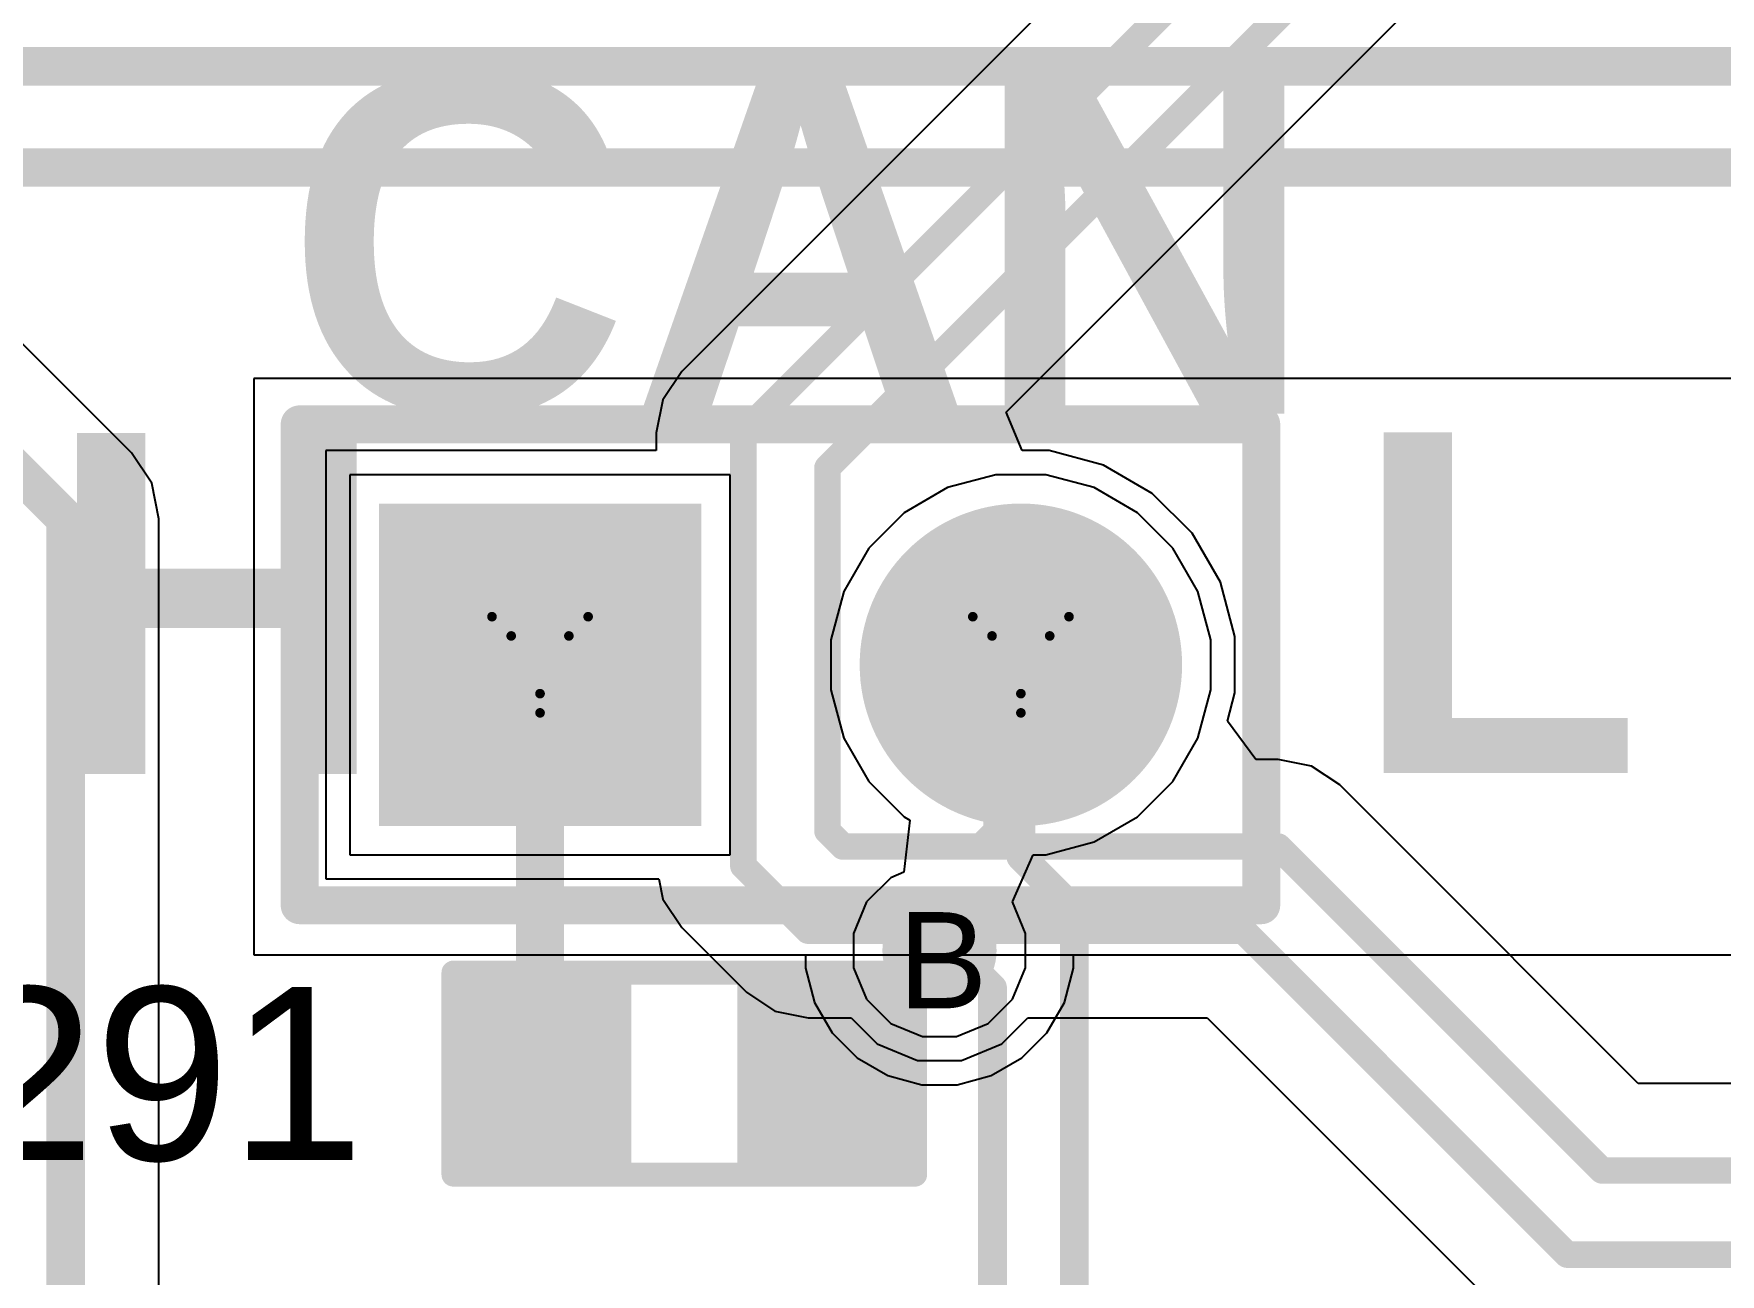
# Model space of a CAD drawing. Header units: inches. Extents: x 0 to 5379, y 0 to 5429.
# Drawn here: x 273.67 to 282.58, y 101.84 to 108.4 of the extents above; entities that cross this region are included whole.
import ezdxf

# ---------------------------------------------------------------- set-up
doc = ezdxf.new("R2010")
doc.units = ezdxf.units.IN
for name, color, linetype in [('Bottom Layer', 5, 'Continuous'), ('Bottom Solder', 6, 'Continuous'), ('Drill Drawing', 1, 'Continuous'), ('GND01', 16, 'Continuous'), ('GND02', 76, 'Continuous'), ('Multi-Layer', 9, 'Continuous'), ('Pad Holes', 156, 'Continuous'), ('PWR', 156, 'Continuous'), ('SIG 01', 90, 'Continuous'), ('Top Layer', 1, 'Continuous'), ('Top Overlay', 2, 'Continuous'), ('Top Paste', 8, 'Continuous'), ('Top Solder', 216, 'Continuous'), ('Via Holes', 16, 'Continuous')]:
    doc.layers.add(name, color=color, linetype=linetype)
doc.styles.add('Arial', font='', dxfattribs={"height": 0.2})
doc.styles.add('Arial_Bold', font='', dxfattribs={"height": 0.2})
doc.styles.get('Arial').set_extended_font_data('Arial')
doc.styles.get('Arial_Bold').set_extended_font_data('Arial', bold=True)

# ---------------------------------------------------------------- blocks, each defined once
blk = doc.blocks.new('R___0603_479')
at = {"layer": 'Top Layer'}
for points in [[(-0.381, 0.4445), (-0.381, -0.4445), (-1.143, -0.4445), (-1.143, 0.4445)], [(1.143, 0.4445), (1.143, -0.4445), (0.381, -0.4445), (0.381, 0.4445)]]:
    blk.add_hatch(color=1, dxfattribs=at).paths.add_polyline_path(points)
at = {"layer": 'Top Paste'}
for points in [[(-0.381, 0.4445), (-0.381, -0.4445), (-1.143, -0.4445), (-1.143, 0.4445)], [(1.143, 0.4445), (1.143, -0.4445), (0.381, -0.4445), (0.381, 0.4445)]]:
    blk.add_hatch(color=8, dxfattribs=at).paths.add_polyline_path(points)
at = {"layer": 'Top Solder'}
for points in [[(-0.2794, 0.5461), (-0.2794, -0.5461), (-1.2446, -0.5461), (-1.2446, 0.5461)], [(1.2446, 0.5461), (1.2446, -0.5461), (0.2794, -0.5461), (0.2794, 0.5461)]]:
    blk.add_hatch(color=216, dxfattribs=at).paths.add_polyline_path(points)
at = {"layer": 'Top Overlay'}
for points in [[(-1.2192, 0.5334, 0.127, 0.127, 0), (1.2192, 0.5334, 0.127, 0.127, 0)], [(-1.2192, -0.5334, 0.127, 0.127, 0), (-1.2192, 0.5334, 0.127, 0.127, 0)], [(1.2192, -0.5334, 0.127, 0.127, 0), (1.2192, 0.5334, 0.127, 0.127, 0)], [(-1.2192, -0.5334, 0.127, 0.127, 0), (1.2192, -0.5334, 0.127, 0.127, 0)]]:
    blk.add_lwpolyline(points, format="xyseb", dxfattribs=at)
for points in [[(-1.25095, 0.5334, 0.0635, 0.0635, 1), (-1.18745, 0.5334, 0.0635, 0.0635, 1)], [(-1.25095, 0.5334, 0.0635, 0.0635, 1), (-1.18745, 0.5334, 0.0635, 0.0635, 1)], [(1.18745, 0.5334, 0.0635, 0.0635, 1), (1.25095, 0.5334, 0.0635, 0.0635, 1)], [(1.18745, 0.5334, 0.0635, 0.0635, 1), (1.25095, 0.5334, 0.0635, 0.0635, 1)], [(-1.25095, -0.5334, 0.0635, 0.0635, 1), (-1.18745, -0.5334, 0.0635, 0.0635, 1)], [(-1.25095, -0.5334, 0.0635, 0.0635, 1), (-1.18745, -0.5334, 0.0635, 0.0635, 1)], [(1.18745, -0.5334, 0.0635, 0.0635, 1), (1.25095, -0.5334, 0.0635, 0.0635, 1)], [(1.18745, -0.5334, 0.0635, 0.0635, 1), (1.25095, -0.5334, 0.0635, 0.0635, 1)]]:
    blk.add_lwpolyline(points, format="xyseb", close=True, dxfattribs=at)
blk = doc.blocks.new('HDR1X2__813')
at = {"layer": 'Bottom Layer'}
blk.add_hatch(color=5, dxfattribs=at).paths.add_polyline_path([(-0.75, 0.75), (0.75, 0.75), (0.75, -0.75), (-0.75, -0.75)])
h = blk.add_hatch(color=5, dxfattribs=at)
edge = h.paths.add_edge_path()
edge.add_arc((2.54, 0), 0.75, 0, 360)
at = {"layer": 'Bottom Solder'}
blk.add_hatch(color=6, dxfattribs=at).paths.add_polyline_path([(-0.8516, 0.8516), (0.8516, 0.8516), (0.8516, -0.8516), (-0.8516, -0.8516)])
h = blk.add_hatch(color=6, dxfattribs=at)
edge = h.paths.add_edge_path()
edge.add_arc((2.54, 0), 0.8516, 0, 360)
at = {"layer": 'GND01'}
blk.add_hatch(color=16, dxfattribs=at).paths.add_polyline_path([(-0.75, 0.75), (0.75, 0.75), (0.75, -0.75), (-0.75, -0.75)])
h = blk.add_hatch(color=16, dxfattribs=at)
edge = h.paths.add_edge_path()
edge.add_arc((2.54, 0), 0.75, 0, 360)
at = {"layer": 'GND02'}
blk.add_hatch(color=76, dxfattribs=at).paths.add_polyline_path([(-0.75, 0.75), (0.75, 0.75), (0.75, -0.75), (-0.75, -0.75)])
h = blk.add_hatch(color=76, dxfattribs=at)
edge = h.paths.add_edge_path()
edge.add_arc((2.54, 0), 0.75, 0, 360)
at = {"layer": 'Multi-Layer'}
blk.add_hatch(color=9, dxfattribs=at).paths.add_polyline_path([(-0.75, 0.75), (0.75, 0.75), (0.75, -0.75), (-0.75, -0.75)])
h = blk.add_hatch(color=9, dxfattribs=at)
edge = h.paths.add_edge_path()
edge.add_arc((2.54, 0), 0.75, 0, 360)
at = {"layer": 'Pad Holes'}
h = blk.add_hatch(color=7, dxfattribs=at)
edge = h.paths.add_edge_path()
edge.add_arc((0, 0), 0.45, 0, 360)
h = blk.add_hatch(color=7, dxfattribs=at)
edge = h.paths.add_edge_path()
edge.add_arc((2.54, 0), 0.45, 0, 360)
at = {"layer": 'PWR'}
blk.add_hatch(color=156, dxfattribs=at).paths.add_polyline_path([(-0.75, 0.75), (0.75, 0.75), (0.75, -0.75), (-0.75, -0.75)])
h = blk.add_hatch(color=156, dxfattribs=at)
edge = h.paths.add_edge_path()
edge.add_arc((2.54, 0), 0.75, 0, 360)
at = {"layer": 'SIG 01'}
blk.add_hatch(color=90, dxfattribs=at).paths.add_polyline_path([(-0.75, 0.75), (0.75, 0.75), (0.75, -0.75), (-0.75, -0.75)])
h = blk.add_hatch(color=90, dxfattribs=at)
edge = h.paths.add_edge_path()
edge.add_arc((2.54, 0), 0.75, 0, 360)
at = {"layer": 'Top Layer'}
blk.add_hatch(color=1, dxfattribs=at).paths.add_polyline_path([(-0.75, 0.75), (0.75, 0.75), (0.75, -0.75), (-0.75, -0.75)])
h = blk.add_hatch(color=1, dxfattribs=at)
edge = h.paths.add_edge_path()
edge.add_arc((2.54, 0), 0.75, 0, 360)
at = {"layer": 'Top Solder'}
blk.add_hatch(color=216, dxfattribs=at).paths.add_polyline_path([(-0.8516, 0.8516), (0.8516, 0.8516), (0.8516, -0.8516), (-0.8516, -0.8516)])
h = blk.add_hatch(color=216, dxfattribs=at)
edge = h.paths.add_edge_path()
edge.add_arc((2.54, 0), 0.8516, 0, 360)
at = {"layer": 'Top Overlay'}
for points in [[(-1.27, 1.27, 0.2, 0.2, 0), (3.81, 1.27, 0.2, 0.2, 0)], [(-1.27, -1.27, 0.2, 0.2, 0), (-1.27, 1.27, 0.2, 0.2, 0)], [(3.81, -1.27, 0.2, 0.2, 0), (3.81, 1.27, 0.2, 0.2, 0)], [(-1.27, -1.27, 0.2, 0.2, 0), (3.81, -1.27, 0.2, 0.2, 0)]]:
    blk.add_lwpolyline(points, format="xyseb", dxfattribs=at)
for points in [[(-1.32, 1.27, 0.1, 0.1, 1), (-1.22, 1.27, 0.1, 0.1, 1)], [(-1.32, 1.27, 0.1, 0.1, 1), (-1.22, 1.27, 0.1, 0.1, 1)], [(3.76, 1.27, 0.1, 0.1, 1), (3.86, 1.27, 0.1, 0.1, 1)], [(3.76, 1.27, 0.1, 0.1, 1), (3.86, 1.27, 0.1, 0.1, 1)], [(-1.32, -1.27, 0.1, 0.1, 1), (-1.22, -1.27, 0.1, 0.1, 1)], [(-1.32, -1.27, 0.1, 0.1, 1), (-1.22, -1.27, 0.1, 0.1, 1)], [(3.76, -1.27, 0.1, 0.1, 1), (3.86, -1.27, 0.1, 0.1, 1)], [(3.76, -1.27, 0.1, 0.1, 1), (3.86, -1.27, 0.1, 0.1, 1)]]:
    blk.add_lwpolyline(points, format="xyseb", close=True, dxfattribs=at)

msp = doc.modelspace()

# ---------------------------------------------------------------- hatches: boundary and pattern name
at = {"layer": 'Bottom Layer'}
h = msp.add_hatch(color=5, dxfattribs=at)
edge = h.paths.add_edge_path()
edge.add_arc((278.4583, 103.5528), 0.2, 0, 360)
at = {"layer": 'Bottom Solder'}
h = msp.add_hatch(color=6, dxfattribs=at)
edge = h.paths.add_edge_path()
edge.add_arc((278.4583, 103.5528), 0.3016, 0, 360)
at = {"layer": 'GND01'}
h = msp.add_hatch(color=16, dxfattribs=at)
edge = h.paths.add_edge_path()
edge.add_arc((278.4583, 103.5528), 0.2, 0, 360)
at = {"layer": 'GND02'}
h = msp.add_hatch(color=76, dxfattribs=at)
edge = h.paths.add_edge_path()
edge.add_arc((278.4583, 103.5528), 0.2, 0, 360)
at = {"layer": 'PWR'}
h = msp.add_hatch(color=156, dxfattribs=at)
edge = h.paths.add_edge_path()
edge.add_arc((278.4583, 103.5528), 0.2, 0, 360)
at = {"layer": 'SIG 01'}
h = msp.add_hatch(color=90, dxfattribs=at)
edge = h.paths.add_edge_path()
edge.add_arc((278.4583, 103.5528), 0.2, 0, 360)
at = {"layer": 'Top Layer'}
h = msp.add_hatch(color=1, dxfattribs=at)
edge = h.paths.add_edge_path()
edge.add_arc((278.4583, 103.5528), 0.2, 0, 360)
at = {"layer": 'Top Solder'}
h = msp.add_hatch(color=216, dxfattribs=at)
edge = h.paths.add_edge_path()
edge.add_arc((278.4583, 103.5528), 0.3016, 0, 360)
at = {"layer": 'Via Holes'}
h = msp.add_hatch(color=7, dxfattribs=at)
edge = h.paths.add_edge_path()
edge.add_arc((278.4583, 103.5528), 0.1, 0, 360)

# ---------------------------------------------------------------- linework, layer by layer
at = {"layer": 'Bottom Layer'}
for p, q in [((290.8123, 106.5743), (274.8363, 106.5743)), ((274.8363, 106.5743), (274.8363, 103.5304)), ((290.8123, 106.5743), (274.8363, 106.5743)), ((274.8363, 106.5743), (274.8363, 103.5304)), ((274.8363, 103.5304), (290.8123, 103.5304)), ((274.8363, 103.5304), (277.7503, 103.5304)), ((277.7503, 103.5304), (277.7503, 103.4596)), ((279.1663, 103.4596), (279.1663, 103.5304)), ((279.1663, 103.5304), (288.1623, 103.5304)), ((277.7503, 103.4596), (277.7985, 103.2795)), ((279.118, 103.2795), (279.1663, 103.4596)), ((277.7985, 103.2795), (277.8917, 103.1181)), ((279.0248, 103.1181), (279.118, 103.2795)), ((277.8917, 103.1181), (278.0236, 102.9863)), ((278.893, 102.9863), (279.0248, 103.1181)), ((278.0236, 102.9863), (278.185, 102.8931)), ((278.7316, 102.8931), (278.893, 102.9863)), ((278.185, 102.8931), (278.3651, 102.8448)), ((278.3651, 102.8448), (278.5515, 102.8448)), ((278.5515, 102.8448), (278.7316, 102.8931))]:
    msp.add_line(p, q, dxfattribs=at)
at = {"layer": 'Drill Drawing'}
for points in [[(276.0943, 105.3163, 0.0508, 0.0508, 0), (276.6023, 105.3163, 0.0508, 0.0508, 0)], [(276.0943, 105.3163, 0.0508, 0.0508, 0), (276.3483, 104.8083, 0.0508, 0.0508, 0)], [(276.3483, 104.8083, 0.0508, 0.0508, 0), (276.6023, 105.3163, 0.0508, 0.0508, 0)], [(278.6343, 105.3163, 0.0508, 0.0508, 0), (279.1423, 105.3163, 0.0508, 0.0508, 0)], [(278.6343, 105.3163, 0.0508, 0.0508, 0), (278.8883, 104.8083, 0.0508, 0.0508, 0)], [(278.8883, 104.8083, 0.0508, 0.0508, 0), (279.1423, 105.3163, 0.0508, 0.0508, 0)], [(276.1959, 105.2147, 0.0508, 0.0508, 0), (276.5007, 105.2147, 0.0508, 0.0508, 0)], [(276.1959, 105.2147, 0.0508, 0.0508, 0), (276.3483, 104.9099, 0.0508, 0.0508, 0)], [(276.3483, 104.9099, 0.0508, 0.0508, 0), (276.5007, 105.2147, 0.0508, 0.0508, 0)], [(278.7359, 105.2147, 0.0508, 0.0508, 0), (279.0407, 105.2147, 0.0508, 0.0508, 0)], [(278.7359, 105.2147, 0.0508, 0.0508, 0), (278.8883, 104.9099, 0.0508, 0.0508, 0)], [(278.8883, 104.9099, 0.0508, 0.0508, 0), (279.0407, 105.2147, 0.0508, 0.0508, 0)]]:
    msp.add_lwpolyline(points, format="xyseb", dxfattribs=at)
for points in [[(276.0816, 105.3163, 0.0254, 0.0254, 1), (276.107, 105.3163, 0.0254, 0.0254, 1)], [(276.0816, 105.3163, 0.0254, 0.0254, 1), (276.107, 105.3163, 0.0254, 0.0254, 1)], [(276.5896, 105.3163, 0.0254, 0.0254, 1), (276.615, 105.3163, 0.0254, 0.0254, 1)], [(276.5896, 105.3163, 0.0254, 0.0254, 1), (276.615, 105.3163, 0.0254, 0.0254, 1)], [(278.6216, 105.3163, 0.0254, 0.0254, 1), (278.647, 105.3163, 0.0254, 0.0254, 1)], [(278.6216, 105.3163, 0.0254, 0.0254, 1), (278.647, 105.3163, 0.0254, 0.0254, 1)], [(279.1296, 105.3163, 0.0254, 0.0254, 1), (279.155, 105.3163, 0.0254, 0.0254, 1)], [(279.1296, 105.3163, 0.0254, 0.0254, 1), (279.155, 105.3163, 0.0254, 0.0254, 1)], [(276.1832, 105.2147, 0.0254, 0.0254, 1), (276.2086, 105.2147, 0.0254, 0.0254, 1)], [(276.1832, 105.2147, 0.0254, 0.0254, 1), (276.2086, 105.2147, 0.0254, 0.0254, 1)], [(276.488, 105.2147, 0.0254, 0.0254, 1), (276.5134, 105.2147, 0.0254, 0.0254, 1)], [(276.488, 105.2147, 0.0254, 0.0254, 1), (276.5134, 105.2147, 0.0254, 0.0254, 1)], [(278.7232, 105.2147, 0.0254, 0.0254, 1), (278.7486, 105.2147, 0.0254, 0.0254, 1)], [(278.7232, 105.2147, 0.0254, 0.0254, 1), (278.7486, 105.2147, 0.0254, 0.0254, 1)], [(279.028, 105.2147, 0.0254, 0.0254, 1), (279.0534, 105.2147, 0.0254, 0.0254, 1)], [(279.028, 105.2147, 0.0254, 0.0254, 1), (279.0534, 105.2147, 0.0254, 0.0254, 1)], [(276.3356, 104.9099, 0.0254, 0.0254, 1), (276.361, 104.9099, 0.0254, 0.0254, 1)], [(276.3356, 104.9099, 0.0254, 0.0254, 1), (276.361, 104.9099, 0.0254, 0.0254, 1)], [(278.8756, 104.9099, 0.0254, 0.0254, 1), (278.901, 104.9099, 0.0254, 0.0254, 1)], [(278.8756, 104.9099, 0.0254, 0.0254, 1), (278.901, 104.9099, 0.0254, 0.0254, 1)], [(276.3356, 104.8083, 0.0254, 0.0254, 1), (276.361, 104.8083, 0.0254, 0.0254, 1)], [(276.3356, 104.8083, 0.0254, 0.0254, 1), (276.361, 104.8083, 0.0254, 0.0254, 1)], [(278.8756, 104.8083, 0.0254, 0.0254, 1), (278.901, 104.8083, 0.0254, 0.0254, 1)], [(278.8756, 104.8083, 0.0254, 0.0254, 1), (278.901, 104.8083, 0.0254, 0.0254, 1)]]:
    msp.add_lwpolyline(points, format="xyseb", close=True, dxfattribs=at)
at = {"layer": 'GND01'}
for p, q in [((277.3523, 106.0663), (275.3443, 106.0663)), ((275.3443, 106.0663), (275.3443, 104.0583)), ((277.3523, 104.0583), (277.3523, 106.0663)), ((278.7561, 106.0663), (278.5008, 105.9979)), ((279.0205, 106.0663), (278.7561, 106.0663)), ((279.2758, 105.9979), (279.0205, 106.0663)), ((278.5008, 105.9979), (278.2718, 105.8657)), ((279.5048, 105.8657), (279.2758, 105.9979)), ((278.2718, 105.8657), (278.0849, 105.6788)), ((279.6917, 105.6788), (279.5048, 105.8657)), ((278.0849, 105.6788), (277.9527, 105.4499)), ((279.8239, 105.4499), (279.6917, 105.6788)), ((277.9527, 105.4499), (277.8843, 105.1945)), ((279.8923, 105.1945), (279.8239, 105.4499)), ((277.8843, 105.1945), (277.8843, 104.9301)), ((279.8923, 104.9301), (279.8923, 105.1945)), ((277.8843, 104.9301), (277.9527, 104.6748)), ((279.8239, 104.6748), (279.8923, 104.9301)), ((277.9527, 104.6748), (278.0849, 104.4459)), ((279.6917, 104.4459), (279.8239, 104.6748)), ((278.0849, 104.4459), (278.2718, 104.2589)), ((279.5048, 104.2589), (279.6917, 104.4459)), ((278.302, 104.2415), (278.2704, 103.9664)), ((278.2718, 104.2589), (278.302, 104.2415)), ((279.2758, 104.1267), (279.5048, 104.2589)), ((279.0205, 104.0583), (279.2758, 104.1267)), ((275.3443, 104.0583), (277.3523, 104.0583)), ((278.8432, 103.81), (278.954, 104.0583)), ((278.954, 104.0583), (279.0205, 104.0583)), ((278.2011, 103.9377), (278.0734, 103.81)), ((278.2704, 103.9664), (278.2011, 103.9377)), ((278.0734, 103.81), (278.0043, 103.6431)), ((278.9123, 103.6431), (278.8432, 103.81)), ((278.0043, 103.6431), (278.0043, 103.4625)), ((278.9123, 103.4625), (278.9123, 103.6431)), ((278.0043, 103.4625), (278.0734, 103.2956)), ((278.8432, 103.2956), (278.9123, 103.4625)), ((278.0734, 103.2956), (278.2011, 103.1679)), ((278.7154, 103.1679), (278.8432, 103.2956)), ((278.2011, 103.1679), (278.368, 103.0988)), ((278.368, 103.0988), (278.5486, 103.0988)), ((278.5486, 103.0988), (278.7154, 103.1679))]:
    msp.add_line(p, q, dxfattribs=at)
at = {"layer": 'GND02'}
for p, q in [((277.3523, 106.0663), (275.3443, 106.0663)), ((275.3443, 106.0663), (275.3443, 104.0583)), ((277.3523, 104.0583), (277.3523, 106.0663)), ((278.7561, 106.0663), (278.5008, 105.9979)), ((279.0205, 106.0663), (278.7561, 106.0663)), ((279.2758, 105.9979), (279.0205, 106.0663)), ((278.5008, 105.9979), (278.2718, 105.8657)), ((279.5048, 105.8657), (279.2758, 105.9979)), ((278.2718, 105.8657), (278.0849, 105.6788)), ((279.6917, 105.6788), (279.5048, 105.8657)), ((278.0849, 105.6788), (277.9527, 105.4499)), ((279.8239, 105.4499), (279.6917, 105.6788)), ((277.9527, 105.4499), (277.8843, 105.1945)), ((279.8923, 105.1945), (279.8239, 105.4499)), ((277.8843, 105.1945), (277.8843, 104.9301)), ((279.8923, 104.9301), (279.8923, 105.1945)), ((277.8843, 104.9301), (277.9527, 104.6748)), ((279.8239, 104.6748), (279.8923, 104.9301)), ((277.9527, 104.6748), (278.0849, 104.4459)), ((279.6917, 104.4459), (279.8239, 104.6748)), ((278.0849, 104.4459), (278.2718, 104.2589)), ((279.5048, 104.2589), (279.6917, 104.4459)), ((278.302, 104.2415), (278.2704, 103.9664)), ((278.2718, 104.2589), (278.302, 104.2415)), ((279.2758, 104.1267), (279.5048, 104.2589)), ((279.0205, 104.0583), (279.2758, 104.1267)), ((275.3443, 104.0583), (277.3523, 104.0583)), ((278.8432, 103.81), (278.954, 104.0583)), ((278.954, 104.0583), (279.0205, 104.0583)), ((278.2011, 103.9377), (278.0734, 103.81)), ((278.2704, 103.9664), (278.2011, 103.9377)), ((278.0734, 103.81), (278.0043, 103.6431)), ((278.9123, 103.6431), (278.8432, 103.81)), ((278.0043, 103.6431), (278.0043, 103.4625)), ((278.9123, 103.4625), (278.9123, 103.6431)), ((278.0043, 103.4625), (278.0734, 103.2956)), ((278.8432, 103.2956), (278.9123, 103.4625)), ((278.0734, 103.2956), (278.2011, 103.1679)), ((278.7154, 103.1679), (278.8432, 103.2956)), ((278.2011, 103.1679), (278.368, 103.0988)), ((278.368, 103.0988), (278.5486, 103.0988)), ((278.5486, 103.0988), (278.7154, 103.1679))]:
    msp.add_line(p, q, dxfattribs=at)
at = {"layer": 'PWR'}
for p, q in [((277.3523, 106.0663), (275.3443, 106.0663)), ((275.3443, 106.0663), (275.3443, 104.0583)), ((277.3523, 104.0583), (277.3523, 106.0663)), ((278.7561, 106.0663), (278.5008, 105.9979)), ((279.0205, 106.0663), (278.7561, 106.0663)), ((279.2758, 105.9979), (279.0205, 106.0663)), ((278.5008, 105.9979), (278.2718, 105.8657)), ((279.5048, 105.8657), (279.2758, 105.9979)), ((278.2718, 105.8657), (278.0849, 105.6788)), ((279.6917, 105.6788), (279.5048, 105.8657)), ((278.0849, 105.6788), (277.9527, 105.4499)), ((279.8239, 105.4499), (279.6917, 105.6788)), ((277.9527, 105.4499), (277.8843, 105.1945)), ((279.8923, 105.1945), (279.8239, 105.4499)), ((277.8843, 105.1945), (277.8843, 104.9301)), ((279.8923, 104.9301), (279.8923, 105.1945)), ((277.8843, 104.9301), (277.9527, 104.6748)), ((279.8239, 104.6748), (279.8923, 104.9301)), ((277.9527, 104.6748), (278.0849, 104.4459)), ((279.6917, 104.4459), (279.8239, 104.6748)), ((278.0849, 104.4459), (278.2718, 104.2589)), ((279.5048, 104.2589), (279.6917, 104.4459)), ((278.302, 104.2415), (278.2704, 103.9664)), ((278.2718, 104.2589), (278.302, 104.2415)), ((279.2758, 104.1267), (279.5048, 104.2589)), ((279.0205, 104.0583), (279.2758, 104.1267)), ((275.3443, 104.0583), (277.3523, 104.0583)), ((278.8432, 103.81), (278.954, 104.0583)), ((278.954, 104.0583), (279.0205, 104.0583)), ((278.2011, 103.9377), (278.0734, 103.81)), ((278.2704, 103.9664), (278.2011, 103.9377)), ((278.0734, 103.81), (278.0043, 103.6431)), ((278.9123, 103.6431), (278.8432, 103.81)), ((278.0043, 103.6431), (278.0043, 103.4625)), ((278.9123, 103.4625), (278.9123, 103.6431)), ((278.0043, 103.4625), (278.0734, 103.2956)), ((278.8432, 103.2956), (278.9123, 103.4625)), ((278.0734, 103.2956), (278.2011, 103.1679)), ((278.7154, 103.1679), (278.8432, 103.2956)), ((278.2011, 103.1679), (278.368, 103.0988)), ((278.368, 103.0988), (278.5486, 103.0988)), ((278.5486, 103.0988), (278.7154, 103.1679))]:
    msp.add_line(p, q, dxfattribs=at)
at = {"layer": 'SIG 01'}
for p, q in [((281.3025, 110.8173), (277.0968, 106.6116)), ((278.8105, 106.3965), (282.5317, 110.1177)), ((274.19, 106.181), (272.1088, 108.2623)), ((277.0968, 106.6116), (276.9972, 106.4625)), ((276.9972, 106.4625), (276.9622, 106.2866)), ((278.8947, 106.1933), (278.8105, 106.3965)), ((276.9622, 106.2866), (276.9622, 106.1933)), ((274.2967, 106.0214), (274.19, 106.181)), ((276.9622, 106.1933), (275.2173, 106.1933)), ((275.2173, 106.1933), (275.2173, 103.9313)), ((279.0372, 106.1933), (278.8947, 106.1933)), ((279.3248, 106.1162), (279.0372, 106.1933)), ((279.5827, 105.9673), (279.3248, 106.1162)), ((274.3341, 105.8331), (274.2967, 106.0214)), ((279.7933, 105.7568), (279.5827, 105.9673)), ((274.3341, 100.6265), (274.3341, 105.8331)), ((279.9422, 105.4989), (279.7933, 105.7568)), ((280.0193, 105.2112), (279.9422, 105.4989)), ((280.0193, 104.9134), (280.0193, 105.2112)), ((279.9796, 104.7654), (280.0193, 104.9134)), ((280.13, 104.5622), (279.9796, 104.7654)), ((280.2477, 104.5622), (280.13, 104.5622)), ((280.4236, 104.5272), (280.2477, 104.5622)), ((280.5727, 104.4275), (280.4236, 104.5272)), ((280.8331, 104.1672), (280.5727, 104.4275)), ((282.1493, 102.8509), (280.8331, 104.1672)), ((280.8331, 104.1672), (280.8331, 104.1672)), ((275.2173, 103.9313), (276.9759, 103.9313)), ((276.9759, 103.9313), (276.9972, 103.8243)), ((276.9972, 103.8243), (277.0968, 103.6752)), ((277.0968, 103.6752), (277.4391, 103.333)), ((277.4391, 103.333), (277.5882, 103.2333)), ((277.5882, 103.2333), (277.7641, 103.1983)), ((277.7641, 103.1983), (277.9911, 103.1983)), ((277.9911, 103.1983), (278.1292, 103.0603)), ((278.7874, 103.0603), (278.9254, 103.1983)), ((278.9254, 103.1983), (279.8731, 103.1983)), ((279.8731, 103.1983), (281.4497, 101.6217)), ((278.1292, 103.0603), (278.3427, 102.9718)), ((278.5738, 102.9718), (278.7874, 103.0603)), ((278.3427, 102.9718), (278.5738, 102.9718)), ((288.4787, 102.8509), (282.1493, 102.8509))]:
    msp.add_line(p, q, dxfattribs=at)
for points in [[(277.4219, 106.2866, 0.1397, 0.1397, 0), (281.7622, 110.6269, 0.1397, 0.1397, 0)], [(277.8664, 106.1025, 0.1397, 0.1397, 0), (282.2067, 110.4428, 0.1397, 0.1397, 0)], [(271.655, 108.0202, 0.2032, 0.2032, 0), (273.8421, 105.8331, 0.2032, 0.2032, 0)], [(277.4219, 104.0002, 0.1397, 0.1397, 0), (277.4219, 106.2866, 0.1397, 0.1397, 0)], [(277.8664, 104.1843, 0.1397, 0.1397, 0), (277.8664, 106.1025, 0.1397, 0.1397, 0)], [(273.8421, 100.4227, 0.2032, 0.2032, 0), (273.8421, 105.8331, 0.2032, 0.2032, 0)], [(278.7606, 104.9346, 0.1397, 0.1397, 0), (278.8883, 105.0623, 0.1397, 0.1397, 0)], [(278.7606, 104.1846, 0.1397, 0.1397, 0), (278.7606, 104.9346, 0.1397, 0.1397, 0)], [(277.8664, 104.1843, 0.1397, 0.1397, 0), (277.9482, 104.1025, 0.1397, 0.1397, 0)], [(278.6785, 104.1025, 0.1397, 0.1397, 0), (278.7606, 104.1846, 0.1397, 0.1397, 0)], [(277.9482, 104.1025, 0.1397, 0.1397, 0), (278.6785, 104.1025, 0.1397, 0.1397, 0)], [(278.6785, 104.1025, 0.1397, 0.1397, 0), (280.2477, 104.1025, 0.1397, 0.1397, 0)], [(280.2477, 104.1025, 0.1397, 0.1397, 0), (280.508, 103.8421, 0.1397, 0.1397, 0)], [(277.4219, 104.0002, 0.1397, 0.1397, 0), (277.7641, 103.658, 0.1397, 0.1397, 0)], [(280.508, 103.8421, 0.1397, 0.1397, 0), (280.508, 103.8421, 0.1397, 0.1397, 0)], [(280.508, 103.8421, 0.1397, 0.1397, 0), (281.9589, 102.3913, 0.1397, 0.1397, 0)], [(277.7641, 103.658, 0.1397, 0.1397, 0), (280.0635, 103.658, 0.1397, 0.1397, 0)], [(280.0635, 103.658, 0.1397, 0.1397, 0), (280.0635, 103.658, 0.1397, 0.1397, 0)], [(280.0635, 103.658, 0.1397, 0.1397, 0), (281.7748, 101.9468, 0.1397, 0.1397, 0)], [(281.9589, 102.3913, 0.1397, 0.1397, 0), (297.4515, 102.3913, 0.1397, 0.1397, 0)], [(281.7748, 101.9468, 0.1397, 0.1397, 0), (297.2674, 101.9468, 0.1397, 0.1397, 0)]]:
    msp.add_lwpolyline(points, format="xyseb", dxfattribs=at)
for points in [[(277.387, 106.2866, 0.0698, 0.0698, 1), (277.4568, 106.2866, 0.0698, 0.0698, 1)], [(277.387, 106.2866, 0.0698, 0.0698, 1), (277.4568, 106.2866, 0.0698, 0.0698, 1)], [(277.8315, 106.1025, 0.0698, 0.0698, 1), (277.9013, 106.1025, 0.0698, 0.0698, 1)], [(277.8315, 106.1025, 0.0698, 0.0698, 1), (277.9013, 106.1025, 0.0698, 0.0698, 1)], [(273.7913, 105.8331, 0.1016, 0.1016, 1), (273.8929, 105.8331, 0.1016, 0.1016, 1)], [(273.7913, 105.8331, 0.1016, 0.1016, 1), (273.8929, 105.8331, 0.1016, 0.1016, 1)], [(278.8534, 105.0623, 0.0698, 0.0698, 1), (278.9232, 105.0623, 0.0698, 0.0698, 1)], [(278.7256, 104.9346, 0.0698, 0.0698, 1), (278.7955, 104.9346, 0.0698, 0.0698, 1)], [(278.7256, 104.9346, 0.0698, 0.0698, 1), (278.7955, 104.9346, 0.0698, 0.0698, 1)], [(277.8315, 104.1843, 0.0698, 0.0698, 1), (277.9013, 104.1843, 0.0698, 0.0698, 1)], [(277.8315, 104.1843, 0.0698, 0.0698, 1), (277.9013, 104.1843, 0.0698, 0.0698, 1)], [(278.7256, 104.1846, 0.0698, 0.0698, 1), (278.7955, 104.1846, 0.0698, 0.0698, 1)], [(278.7256, 104.1846, 0.0698, 0.0698, 1), (278.7955, 104.1846, 0.0698, 0.0698, 1)], [(277.9133, 104.1025, 0.0698, 0.0698, 1), (277.9831, 104.1025, 0.0698, 0.0698, 1)], [(277.9133, 104.1025, 0.0698, 0.0698, 1), (277.9831, 104.1025, 0.0698, 0.0698, 1)], [(278.6435, 104.1025, 0.0698, 0.0698, 1), (278.7134, 104.1025, 0.0698, 0.0698, 1)], [(278.6435, 104.1025, 0.0698, 0.0698, 1), (278.7134, 104.1025, 0.0698, 0.0698, 1)], [(278.6435, 104.1025, 0.0698, 0.0698, 1), (278.7134, 104.1025, 0.0698, 0.0698, 1)], [(280.2127, 104.1025, 0.0698, 0.0698, 1), (280.2826, 104.1025, 0.0698, 0.0698, 1)], [(280.2127, 104.1025, 0.0698, 0.0698, 1), (280.2826, 104.1025, 0.0698, 0.0698, 1)], [(277.387, 104.0002, 0.0698, 0.0698, 1), (277.4568, 104.0002, 0.0698, 0.0698, 1)], [(277.387, 104.0002, 0.0698, 0.0698, 1), (277.4568, 104.0002, 0.0698, 0.0698, 1)], [(280.4731, 103.8421, 0.0698, 0.0698, 1), (280.543, 103.8421, 0.0698, 0.0698, 1)], [(280.4731, 103.8421, 0.0698, 0.0698, 1), (280.543, 103.8421, 0.0698, 0.0698, 1)], [(280.4731, 103.8421, 0.0698, 0.0698, 1), (280.543, 103.8421, 0.0698, 0.0698, 1)], [(280.4731, 103.8421, 0.0698, 0.0698, 1), (280.543, 103.8421, 0.0698, 0.0698, 1)], [(277.7292, 103.658, 0.0698, 0.0698, 1), (277.799, 103.658, 0.0698, 0.0698, 1)], [(277.7292, 103.658, 0.0698, 0.0698, 1), (277.799, 103.658, 0.0698, 0.0698, 1)], [(280.0286, 103.658, 0.0698, 0.0698, 1), (280.0985, 103.658, 0.0698, 0.0698, 1)], [(280.0286, 103.658, 0.0698, 0.0698, 1), (280.0985, 103.658, 0.0698, 0.0698, 1)], [(280.0286, 103.658, 0.0698, 0.0698, 1), (280.0985, 103.658, 0.0698, 0.0698, 1)], [(280.0286, 103.658, 0.0698, 0.0698, 1), (280.0985, 103.658, 0.0698, 0.0698, 1)], [(281.924, 102.3913, 0.0698, 0.0698, 1), (281.9938, 102.3913, 0.0698, 0.0698, 1)], [(281.924, 102.3913, 0.0698, 0.0698, 1), (281.9938, 102.3913, 0.0698, 0.0698, 1)], [(281.7399, 101.9468, 0.0698, 0.0698, 1), (281.8097, 101.9468, 0.0698, 0.0698, 1)], [(281.7399, 101.9468, 0.0698, 0.0698, 1), (281.8097, 101.9468, 0.0698, 0.0698, 1)]]:
    msp.add_lwpolyline(points, format="xyseb", close=True, dxfattribs=at)
at = {"layer": 'Top Layer'}
for points in [[(232.0445, 108.2232, 0.2032, 0.2032, 0), (293.9359, 108.2232, 0.2032, 0.2032, 0)], [(232.3621, 107.6885, 0.2032, 0.2032, 0), (293.7123, 107.6885, 0.2032, 0.2032, 0)], [(276.3483, 102.9033, 0.254, 0.254, 0), (276.3483, 105.0623, 0.254, 0.254, 0)], [(278.8883, 104.0495, 0.1524, 0.1524, 0), (278.8883, 105.0623, 0.1524, 0.1524, 0)], [(278.8883, 104.0495, 0.1524, 0.1524, 0), (279.1704, 103.7674, 0.1524, 0.1524, 0)], [(279.1704, 100.536, 0.1524, 0.1524, 0), (279.1704, 103.7674, 0.1524, 0.1524, 0)], [(277.8723, 102.9668, 0.1524, 0.1524, 0), (278.4583, 103.5528, 0.1524, 0.1524, 0)], [(278.588, 103.5054, 0.1524, 0.1524, 0), (278.7386, 103.3549, 0.1524, 0.1524, 0)], [(278.7386, 100.7148, 0.1524, 0.1524, 0), (278.7386, 103.3549, 0.1524, 0.1524, 0)], [(277.8723, 102.9033, 0.1524, 0.1524, 0), (277.8723, 102.9668, 0.1524, 0.1524, 0)]]:
    msp.add_lwpolyline(points, format="xyseb", dxfattribs=at)
for points in [[(276.2848, 105.0623, 0.127, 0.127, 1), (276.4118, 105.0623, 0.127, 0.127, 1)], [(278.8502, 105.0623, 0.0762, 0.0762, 1), (278.9264, 105.0623, 0.0762, 0.0762, 1)], [(278.8502, 104.0495, 0.0762, 0.0762, 1), (278.9264, 104.0495, 0.0762, 0.0762, 1)], [(278.8502, 104.0495, 0.0762, 0.0762, 1), (278.9264, 104.0495, 0.0762, 0.0762, 1)], [(279.1323, 103.7674, 0.0762, 0.0762, 1), (279.2085, 103.7674, 0.0762, 0.0762, 1)], [(279.1323, 103.7674, 0.0762, 0.0762, 1), (279.2085, 103.7674, 0.0762, 0.0762, 1)], [(278.4202, 103.5528, 0.0762, 0.0762, 1), (278.4964, 103.5528, 0.0762, 0.0762, 1)], [(278.5499, 103.5054, 0.0762, 0.0762, 1), (278.6261, 103.5054, 0.0762, 0.0762, 1)], [(278.7005, 103.3549, 0.0762, 0.0762, 1), (278.7767, 103.3549, 0.0762, 0.0762, 1)], [(278.7005, 103.3549, 0.0762, 0.0762, 1), (278.7767, 103.3549, 0.0762, 0.0762, 1)], [(276.2848, 102.9033, 0.127, 0.127, 1), (276.4118, 102.9033, 0.127, 0.127, 1)], [(277.8342, 102.9668, 0.0762, 0.0762, 1), (277.9104, 102.9668, 0.0762, 0.0762, 1)], [(277.8342, 102.9668, 0.0762, 0.0762, 1), (277.9104, 102.9668, 0.0762, 0.0762, 1)], [(277.8342, 102.9033, 0.0762, 0.0762, 1), (277.9104, 102.9033, 0.0762, 0.0762, 1)]]:
    msp.add_lwpolyline(points, format="xyseb", close=True, dxfattribs=at)

# ---------------------------------------------------------------- block references
for name, p in [('HDR1X2__813', (276.3483, 105.0623)), ('R___0603_479', (277.1103, 102.9033))]:
    msp.add_blockref(name, p)

# ---------------------------------------------------------------- texts
at = {"layer": 'Drill Drawing', "style": 'Arial'}
msp.add_text('B', height=0.508, dxfattribs=at).set_placement((278.2382, 103.2481))
at = {"layer": 'Top Overlay', "style": 'Arial_Bold'}
for s, p in [('CAN', (275.0021, 106.3891)), ('H', (273.7336, 104.4858))]:
    msp.add_text(s, height=1.8, rotation=360, dxfattribs=at).set_placement(p)
at = {"layer": 'Top Overlay'}
for s, height, style, p in [('L', 1.8, 'Arial_Bold', (280.6357, 104.49)), ('R291', 0.9144, 'Arial', (272.3647, 102.4461))]:
    msp.add_text(s, height=height, dxfattribs=dict(at, style=style)).set_placement(p)

doc.saveas('drawing.dxf')
